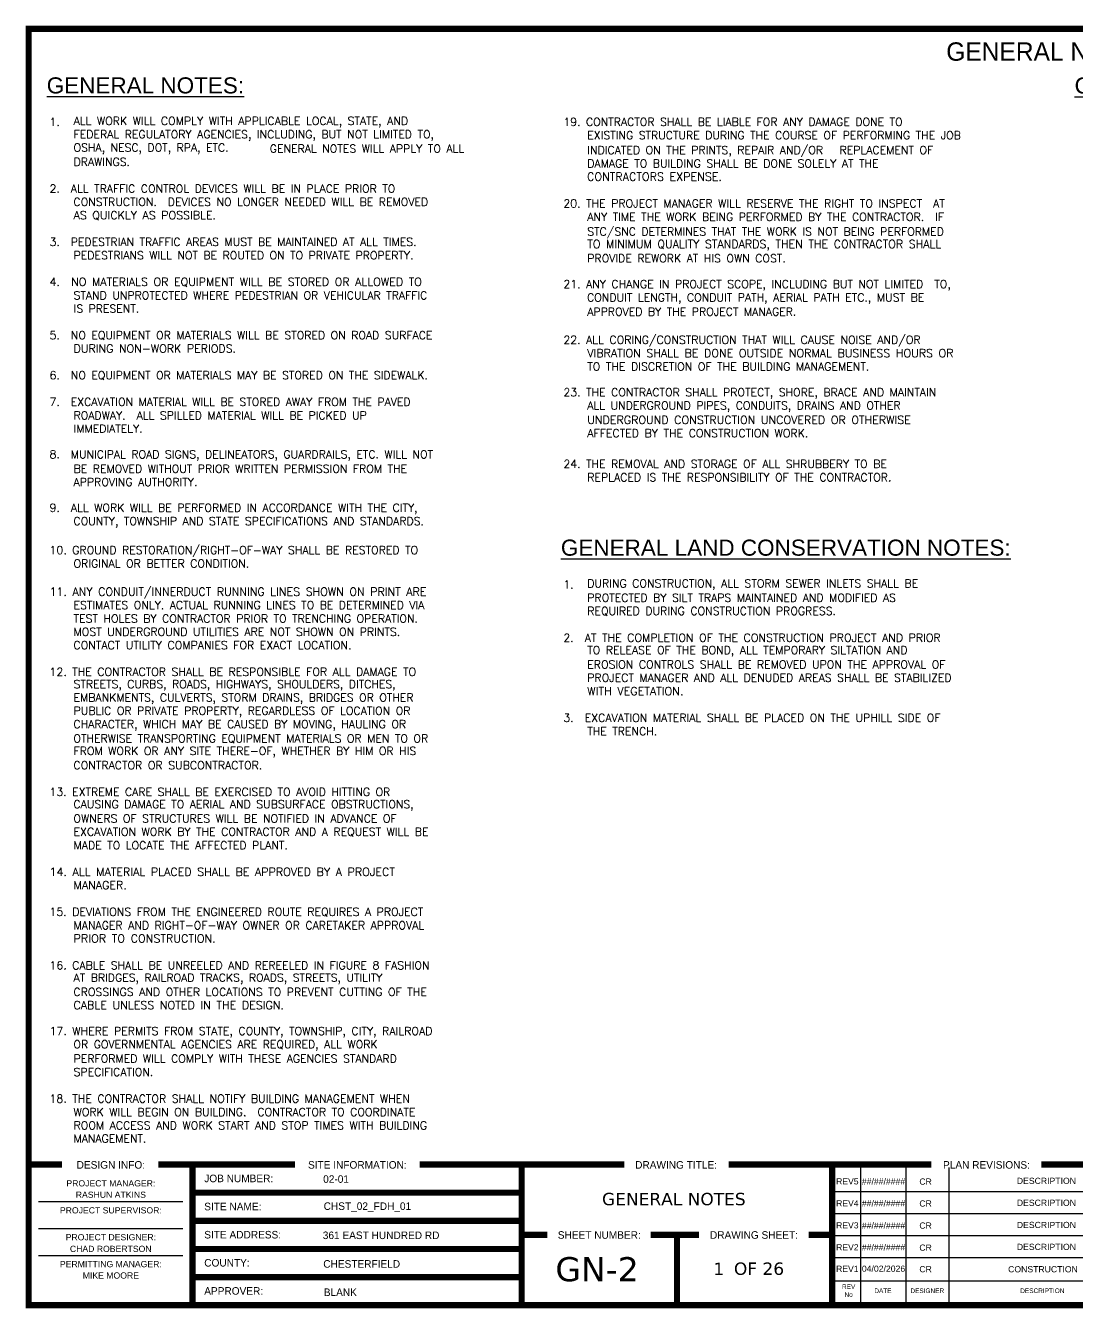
# Paper-space layout '3' of a CAD drawing. Extents: x 0.2 to 16.8, y 0.2 to 10.6.
# Drawn here: x 0.23 to 8.72, y 0.22 to 10.57 of the extents above; entities that cross this region are included whole.
import ezdxf
from ezdxf.enums import TextEntityAlignment as Align

# ---------------------------------------------------------------- set-up
doc = ezdxf.new("R2010")
doc.units = 0
doc.header["$MEASUREMENT"] = 0
doc.linetypes.add('TEST', pattern=[95.846331, 41.216495, -5.729725, 7.441326, -7.70708, 25.513098, -8.238607])
doc.layers.get('DefPoints').update_dxf_attribs({"color": 1, "lineweight": 0})
doc.layers.add('Default', color=7, linetype='Continuous', lineweight=25)
doc.layers.add('T1 PAGE CALLOUTS', color=7, linetype='Continuous')
doc.styles.add('Arial', font='arial.ttf')
doc.styles.add('MCI', font='FRADM.TTF')
doc.styles.add('Simplex', font='simplex.shx')
doc.styles.get("Standard").update_dxf_attribs({"font": 'arial.ttf'})
doc.styles.add('Verdana', font='verdana.ttf')

# ---------------------------------------------------------------- blocks, each defined once
blk = doc.blocks.new('ALL PAGES BORDER')
at = {"color": 0, "const_width": 0.05}
for points in [[(0.251, 1.382), (0.251, 0.246), (16.753, 0.246), (16.753, 1.382), (8.427, 1.382)], [(0.519, 1.382), (0.251, 1.382)], [(1.298, 1.382), (1.573, 1.382)], [(2.401, 1.382), (1.573, 1.382)], [(5.06, 1.382), (3.407, 1.382)], [(4.231, 0.246), (4.231, 1.382)], [(7.539, 1.382), (5.901, 1.382)], [(6.737, 0.246), (6.737, 1.382)], [(1.573, 1.155), (4.231, 1.155)], [(1.573, 0.928), (4.231, 0.928)], [(4.437, 0.814), (4.231, 0.814)], [(5.662, 0.814), (5.272, 0.814)], [(5.484, 0.814), (5.484, 0.246)], [(6.737, 0.814), (6.548, 0.814)], [(1.573, 0.7), (4.231, 0.7)], [(1.573, 0.473), (4.231, 0.473)]]:
    blk.add_lwpolyline(points, dxfattribs=at)
at = {"color": 0}
blk.add_lwpolyline([(1.573, 1.382, 0.05, 0.05, 0), (1.573, 0.246, 0, 0, 0)], format="xyseb", dxfattribs=at)
for points in [[(6.965, 1.382), (6.965, 0.246)], [(7.331, 1.382), (7.331, 0.246)], [(7.68, 1.358), (7.68, 0.246)], [(6.737, 1.164), (9.231, 1.164)], [(6.737, 0.987), (9.231, 0.987)], [(6.737, 0.808), (9.231, 0.808)], [(6.737, 0.631), (9.231, 0.631)], [(6.737, 0.444), (9.231, 0.444)]]:
    blk.add_lwpolyline(points, dxfattribs=at)
at = {"color": 0, "linetype": 'TEST'}
for points in [[(1.494, 1.08), (0.33, 1.08)], [(1.494, 0.862), (0.33, 0.862)], [(1.494, 0.645), (0.33, 0.645)]]:
    blk.add_lwpolyline(points, dxfattribs=at)
for p in [(1.573, 1.155), (1.573, 0.928), (1.573, 0.7), (1.573, 0.473)]:
    blk.add_point(p)
at = {"transparency": 33554687}
for s, height, style, p in [('DESIGN INFO:', 0.06092, 'MCI', (0.914, 1.379)), ('SITE INFORMATION:', 0.06092, 'MCI', (2.904, 1.379)), ('DRAWING TITLE:', 0.06092, 'MCI', (5.477, 1.379)), ('PLAN REVISIONS:', 0.06092, 'MCI', (7.983, 1.379)), ('PROJECT MANAGER:', 0.05, 'Arial', (0.914, 1.23)), ('RASHUN ATKINS', 0.05, 'Arial', (0.914, 1.138)), ('PROJECT SUPERVISOR:', 0.05, 'Arial', (0.914, 1.012)), ('SHEET NUMBER:', 0.06092, 'MCI', (4.857, 0.813)), ('DRAWING SHEET:', 0.06092, 'MCI', (6.106, 0.813)), ('PROJECT DESIGNER:', 0.05, 'Arial', (0.914, 0.795)), ('PERMITTING MANAGER:', 0.05, 'Arial', (0.914, 0.578)), ('MIKE MOORE', 0.05, 'Arial', (0.914, 0.486)), ('REV', 0.0374, 'Arial', (6.87, 0.396)), ('No', 0.0374, 'Arial', (6.87, 0.332)), ('DATE', 0.0374, 'Arial', (7.147, 0.363)), ('DESIGNER', 0.0374, 'Arial', (7.505, 0.363)), ('DESCRIPTION', 0.0374, 'Arial', (8.434, 0.363))]:
    blk.add_text(s, height=height, dxfattribs=dict(at, style=style)).set_placement(p, align=Align.MIDDLE_CENTER)
for s, height, p in [('REV1', 0.0497, (6.769, 0.515)), ('CR', 0.05, (7.441, 0.512))]:
    blk.add_text(s, height=height, dxfattribs=at).set_placement(p)
at = {"ltscale": 0.01, "attachment_point": 4, "style": 'MCI'}
for s, insert, char_height, width in [('JOB NUMBER:', (1.668, 1.269), 0.06092, 0.57071), ('02-01', (2.628, 1.264), 0.0609, 1.53334), ('SITE NAME:', (1.668, 1.042), 0.0609, 0.57071), ('CHST_02_FDH_01', (2.632, 1.037), 0.06092, 1.54478), ('SITE ADDRESS:', (1.668, 0.815), 0.06092, 0.61083), ('361 EAST HUNDRED RD', (2.625, 0.81), 0.06092, 1.41099), ('COUNTY:', (1.668, 0.588), 0.0609, 0.57071), ('CHESTERFIELD', (2.629, 0.579), 0.06092, 1.54706), ('APPROVER:', (1.668, 0.361), 0.0609, 0.57071)]:
    blk.add_mtext(s, dxfattribs=dict(at, insert=insert, char_height=char_height, width=width))
at = {"insert": (0.913, 0.726), "char_height": 0.05, "width": 0.70597, "attachment_point": 2, "style": 'Arial'}
blk.add_mtext('CHAD ROBERTSON', dxfattribs=at)
at = {"transparency": 33554687, "char_height": 0.05}
for s, insert, attachment_point in [('04/02/2026', (6.977, 0.566), 1), ('CONSTRUCTION', (8.439, 0.536), 5)]:
    blk.add_mtext(s, dxfattribs=dict(at, insert=insert, attachment_point=attachment_point))
at = {"layer": 'DefPoints', "ltscale": 0.01, "insert": (2.633, 0.351), "char_height": 0.0609, "width": 1.54706, "attachment_point": 4, "style": 'MCI'}
blk.add_mtext('BLANK', dxfattribs=at)
blk = doc.blocks.new('PAGE 3 BLOCK')
at = {"color": 0, "linetype": 'Continuous'}
blk.add_lwpolyline([(14.752, 10.549, 0.05, 0.05, 0), (0.251, 10.549, 0.05, 0.05, 0), (0.251, 0.246, 0.05, 0.05, 0), (16.753, 0.246, 0.05, 0.05, 0), (16.753, 10.549, 0.05, 0.05, 0), (16.356, 10.549, 0.05, 0.05, 0), (15.15, 10.549, 0.05, 0.05, 0)], format="xyseb", close=True, dxfattribs=at)
at = {"transparency": 33554687, "style": 'MCI'}
blk.add_text('GENERAL NOTES', height=0.14826, dxfattribs=at).set_placement((8.501, 10.365), align=Align.MIDDLE_CENTER)
at = {"style": 'Verdana'}
for s, height, p in [('GENERAL NOTES', 0.1, (5.459, 1.103)), ('GN-2', 0.1947, (4.839, 0.537))]:
    blk.add_text(s, height=height, dxfattribs=at).set_placement(p, align=Align.MIDDLE_CENTER)
blk.add_text('1', height=0.1, dxfattribs=at).set_placement((5.865, 0.539), align=Align.MIDDLE_RIGHT)
at = {"insert": (5.944, 0.54), "char_height": 0.1, "attachment_point": 4, "style": 'Verdana'}
blk.add_mtext('OF 26', dxfattribs=at)
at = {"layer": 'T1 PAGE CALLOUTS', "color": 0, "linetype": 'ByBlock', "lineweight": -2, "char_height": 0.12996, "attachment_point": 7}
for s, insert in [('{\\LGENERAL NOTES:}', (0.396, 10.025)), ('{\\LCONSTRUCTION NOTES:}', (8.694, 10.024)), ('{\\LGENERAL LAND CONSERVATION NOTES:}', (4.547, 6.294))]:
    blk.add_mtext(s, dxfattribs=dict(at, insert=insert))
at = {"layer": 'T1 PAGE CALLOUTS', "color": 0, "linetype": 'ByBlock', "lineweight": -2, "attachment_point": 7, "style": 'Simplex'}
for s, insert, char_height in [('ALL WORK WILL COMPLY WITH APPLICABLE LOCAL, STATE, AND', (0.613, 9.753), 0.06476), ('1.', (0.419, 9.765), 0.0639), ('19. CONTRACTOR SHALL BE LIABLE FOR ANY DAMAGE DONE TO', (4.567, 9.765), 0.06455), ('FEDERAL REGULATORY AGENCIES, INCLUDING, BUT NOT LIMITED TO,', (0.613, 9.645), 0.06466), ('EXISTING STRUCTURE DURING THE COURSE OF PERFORMING THE JOB', (4.76, 9.657), 0.06457), ('OSHA, NESC, DOT, RPA, ETC.', (0.613, 9.538), 0.06445), ('GENERAL NOTES WILL APPLY TO ALL', (2.197, 9.549), 0.06458), ('INDICATED ON THE PRINTS, REPAIR AND/OR   REPLACEMENT OF', (4.76, 9.516), 0.06465), ('DRAWINGS.', (0.613, 9.442), 0.0644), ('DAMAGE TO BUILDING SHALL BE DONE SOLELY AT THE', (4.76, 9.429), 0.06463), ('CONTRACTORS EXPENSE.', (4.758, 9.322), 0.06589), ('2.  ALL TRAFFIC CONTROL DEVICES WILL BE IN PLACE PRIOR TO', (0.419, 9.226), 0.06462), ('CONSTRUCTION.  DEVICES NO LONGER NEEDED WILL BE REMOVED', (0.612, 9.119), 0.06462), ('20. THE PROJECT MANAGER WILL RESERVE THE RIGHT TO INSPECT  AT', (4.567, 9.107), 0.06479), ('AS QUICKLY AS POSSIBLE.', (0.613, 9.005), 0.06528), ('ANY TIME THE WORK BEING PERFORMED BY THE CONTRACTOR.  IF', (4.76, 8.998), 0.06469), ('STC/SNC DETERMINES THAT THE WORK IS NOT BEING PERFORMED', (4.76, 8.858), 0.06453), ('3.  PEDESTRIAN TRAFFIC AREAS MUST BE MAINTAINED AT ALL TIMES.', (0.419, 8.796), 0.06448), ('TO MINIMUM QUALITY STANDARDS, THEN THE CONTRACTOR SHALL', (4.76, 8.759), 0.06539), ('PEDESTRIANS WILL NOT BE ROUTED ON TO PRIVATE PROPERTY.', (0.613, 8.688), 0.06454), ('PROVIDE REWORK AT HIS OWN COST.', (4.76, 8.664), 0.06458), ('4.  NO MATERIALS OR EQUIPMENT WILL BE STORED OR ALLOWED TO', (0.419, 8.467), 0.06549), ('21. ANY CHANGE IN PROJECT SCOPE, INCLUDING BUT NOT LIMITED  TO,', (4.567, 8.436), 0.0647), ('STAND UNPROTECTED WHERE PEDESTRIAN OR VEHICULAR TRAFFIC', (0.613, 8.365), 0.06457), ('CONDUIT LENGTH, CONDUIT PATH, AERIAL PATH ETC., MUST BE', (4.758, 8.328), 0.06469), ('IS PRESENT.', (0.613, 8.258), 0.06437), ('APPROVED BY THE PROJECT MANAGER.', (4.76, 8.233), 0.06457), ('5.  NO EQUIPMENT OR MATERIALS WILL BE STORED ON ROAD SURFACE', (0.419, 8.037), 0.06457), ('22. ALL CORING/CONSTRUCTION THAT WILL CAUSE NOISE AND/OR', (4.567, 7.984), 0.06477), ('DURING NON-WORK PERIODS.', (0.613, 7.935), 0.06526), ('VIBRATION SHALL BE DONE OUTSIDE NORMAL BUSINESS HOURS OR', (4.76, 7.898), 0.06546), ('6.  NO EQUIPMENT OR MATERIALS MAY BE STORED ON THE SIDEWALK.', (0.419, 7.714), 0.06451), ('TO THE DISCRETION OF THE BUILDING MANAGEMENT.', (4.76, 7.79), 0.06487), ('7.  EXCAVATION MATERIAL WILL BE STORED AWAY FROM THE PAVED', (0.419, 7.505), 0.06447), ('23. THE CONTRACTOR SHALL PROTECT, SHORE, BRACE AND MAINTAIN', (4.567, 7.563), 0.06469), ('ROADWAY.  ALL SPILLED MATERIAL WILL BE PICKED UP', (0.613, 7.396), 0.06451), ('ALL UNDERGROUND PIPES, CONDUITS, DRAINS AND OTHER', (4.76, 7.456), 0.06459), ('IMMEDIATELY.', (0.613, 7.289), 0.06439), ('UNDERGROUND CONSTRUCTION UNCOVERED OR OTHERWISE', (4.76, 7.359), 0.06553), ('AFFECTED BY THE CONSTRUCTION WORK.', (4.76, 7.252), 0.06498), ('8.  MUNICIPAL ROAD SIGNS, DELINEATORS, GUARDRAILS, ETC. WILL NOT', (0.419, 7.062), 0.0645), ('24. THE REMOVAL AND STORAGE OF ALL SHRUBBERY TO BE', (4.567, 7.004), 0.06463), ('BE REMOVED WITHOUT PRIOR WRITTEN PERMISSION FROM THE', (0.613, 6.965), 0.06464), ('REPLACED IS THE RESPONSIBILITY OF THE CONTRACTOR.', (4.76, 6.896), 0.06466), ('APPROVING AUTHORITY.', (0.613, 6.858), 0.06461), ('9.  ALL WORK WILL BE PERFORMED IN ACCORDANCE WITH THE CITY,', (0.419, 6.631), 0.06469), ('COUNTY, TOWNSHIP AND STATE SPECIFICATIONS AND STANDARDS.', (0.612, 6.523), 0.06461), ('10. GROUND RESTORATION/RIGHT-OF-WAY SHALL BE RESTORED TO', (0.419, 6.287), 0.06471), ('ORIGINAL OR BETTER CONDITION.', (0.613, 6.2), 0.06464), ('11. ANY CONDUIT/INNERDUCT RUNNING LINES SHOWN ON PRINT ARE', (0.419, 5.951), 0.06537), ('1.', (4.567, 6.032), 0.0639), ('DURING CONSTRUCTION, ALL STORM SEWER INLETS SHALL BE', (4.76, 6.02), 0.06466), ('ESTIMATES ONLY. ACTUAL RUNNING LINES TO BE DETERMINED VIA', (0.613, 5.865), 0.06447), ('PROTECTED BY SILT TRAPS MAINTAINED AND MODIFIED AS', (4.76, 5.924), 0.06461), ('TEST HOLES BY CONTRACTOR PRIOR TO TRENCHING OPERATION.', (0.613, 5.756), 0.06462), ('REQUIRED DURING CONSTRUCTION PROGRESS.', (4.76, 5.811), 0.06472), ('MOST UNDERGROUND UTILITIES ARE NOT SHOWN ON PRINTS.', (0.613, 5.649), 0.06462), ('CONTACT UTILITY COMPANIES FOR EXACT LOCATION.', (0.612, 5.541), 0.06488), ('2.  AT THE COMPLETION OF THE CONSTRUCTION PROJECT AND PRIOR', (4.567, 5.601), 0.06503), ('TO RELEASE OF THE BOND, ALL TEMPORARY SILTATION AND', (4.76, 5.482), 0.06473), ('12. THE CONTRACTOR SHALL BE RESPONSIBLE FOR ALL DAMAGE TO', (0.419, 5.326), 0.06471), ('EROSION CONTROLS SHALL BE REMOVED UPON THE APPROVAL OF', (4.76, 5.385), 0.06482), ('STREETS, CURBS, ROADS, HIGHWAYS, SHOULDERS, DITCHES,', (0.613, 5.207), 0.06441), ('PROJECT MANAGER AND ALL DENUDED AREAS SHALL BE STABILIZED', (4.76, 5.278), 0.06457), ('EMBANKMENTS, CULVERTS, STORM DRAINS, BRIDGES OR OTHER', (0.613, 5.099), 0.06449), ('WITH VEGETATION.', (4.76, 5.17), 0.06587), ('PUBLIC OR PRIVATE PROPERTY, REGARDLESS OF LOCATION OR', (0.613, 4.992), 0.06469), ('3.  EXCAVATION MATERIAL SHALL BE PLACED ON THE UPHILL SIDE OF', (4.567, 4.955), 0.06482), ('CHARACTER, WHICH MAY BE CAUSED BY MOVING, HAULING OR', (0.612, 4.884), 0.06459), ('THE TRENCH.', (4.76, 4.847), 0.06454), ('OTHERWISE TRANSPORTING EQUIPMENT MATERIALS OR MEN TO OR', (0.612, 4.782), 0.06463), ('FROM WORK OR ANY SITE THERE-OF, WHETHER BY HIM OR HIS', (0.613, 4.668), 0.06462), ('CONTRACTOR OR SUBCONTRACTOR.', (0.612, 4.572), 0.0649), ('13. EXTREME CARE SHALL BE EXERCISED TO AVOID HITTING OR', (0.419, 4.357), 0.06458), ('CAUSING DAMAGE TO AERIAL AND SUBSURFACE OBSTRUCTIONS,', (0.612, 4.238), 0.06461), ('OWNERS OF STRUCTURES WILL BE NOTIFIED IN ADVANCE OF', (0.612, 4.142), 0.06469), ('EXCAVATION WORK BY THE CONTRACTOR AND A REQUEST WILL BE', (0.613, 4.029), 0.06466), ('MADE TO LOCATE THE AFFECTED PLANT.', (0.613, 3.926), 0.06468), ('14. ALL MATERIAL PLACED SHALL BE APPROVED BY A PROJECT', (0.419, 3.711), 0.06558), ('MANAGER.', (0.613, 3.604), 0.0655), ('15. DEVIATIONS FROM THE ENGINEERED ROUTE REQUIRES A PROJECT', (0.419, 3.383), 0.06465), ('MANAGER AND RIGHT-OF-WAY OWNER OR CARETAKER APPROVAL', (0.613, 3.28), 0.06469), ('PRIOR TO CONSTRUCTION.', (0.613, 3.173), 0.06594), ('16. CABLE SHALL BE UNREELED AND REREELED IN FIGURE 8 FASHION', (0.419, 2.957), 0.06472), ('AT BRIDGES, RAILROAD TRACKS, ROADS, STREETS, UTILITY', (0.613, 2.838), 0.06449), ('CROSSINGS AND OTHER LOCATIONS TO PREVENT CUTTING OF THE', (0.612, 2.742), 0.06482), ('CABLE UNLESS NOTED IN THE DESIGN.', (0.612, 2.635), 0.06566), ('17. WHERE PERMITS FROM STATE, COUNTY, TOWNSHIP, CITY, RAILROAD', (0.419, 2.407), 0.06492), ('OR GOVERNMENTAL AGENCIES ARE REQUIRED, ALL WORK', (0.612, 2.3), 0.0646), ('PERFORMED WILL COMPLY WITH THESE AGENCIES STANDARD', (0.613, 2.204), 0.06465), ('SPECIFICATION.', (0.613, 2.096), 0.06477), ('18. THE CONTRACTOR SHALL NOTIFY BUILDING MANAGEMENT WHEN', (0.419, 1.881), 0.06483), ('WORK WILL BEGIN ON BUILDING.  CONTRACTOR TO COORDINATE', (0.613, 1.773), 0.06472), ('ROOM ACCESS AND WORK START AND STOP TIMES WITH BUILDING', (0.613, 1.665), 0.06472), ('MANAGEMENT.', (0.613, 1.559), 0.06438)]:
    blk.add_mtext(s, dxfattribs=dict(at, insert=insert, char_height=char_height))

psp = doc.layouts.new('3')

# ---------------------------------------------------------------- block references
at = {"layer": 'Default'}
for name in ['PAGE 3 BLOCK', 'ALL PAGES BORDER']:
    psp.add_blockref(name, (0, 0), dxfattribs=at)

# ---------------------------------------------------------------- texts
at = {"layer": 'DefPoints', "transparency": 33554687}
for s, height, p in [('REV5', 0.0497, (6.769, 1.221)), ('CR', 0.05, (7.441, 1.219)), ('REV4', 0.0497, (6.769, 1.044)), ('CR', 0.05, (7.441, 1.042)), ('REV3', 0.0497, (6.769, 0.866)), ('CR', 0.05, (7.441, 0.864)), ('REV2', 0.0497, (6.769, 0.689)), ('CR', 0.05, (7.441, 0.686))]:
    psp.add_text(s, height=height, dxfattribs=at).set_placement(p)
at = {"layer": 'DefPoints', "char_height": 0.05, "attachment_point": 1}
for s, insert, width in [('##/##/####', (6.977, 1.27), 0.35134), ('DESCRIPTION', (8.228, 1.275), 0.43288), ('##/##/####', (6.977, 1.093), 0.35134), ('DESCRIPTION', (8.228, 1.098), 0.43288), ('##/##/####', (6.977, 0.914), 0.35134), ('DESCRIPTION', (8.228, 0.919), 0.43288), ('##/##/####', (6.977, 0.738), 0.35134), ('DESCRIPTION', (8.228, 0.742), 0.43288)]:
    psp.add_mtext(s, dxfattribs=dict(at, insert=insert, width=width))

doc.saveas('drawing.dxf')
